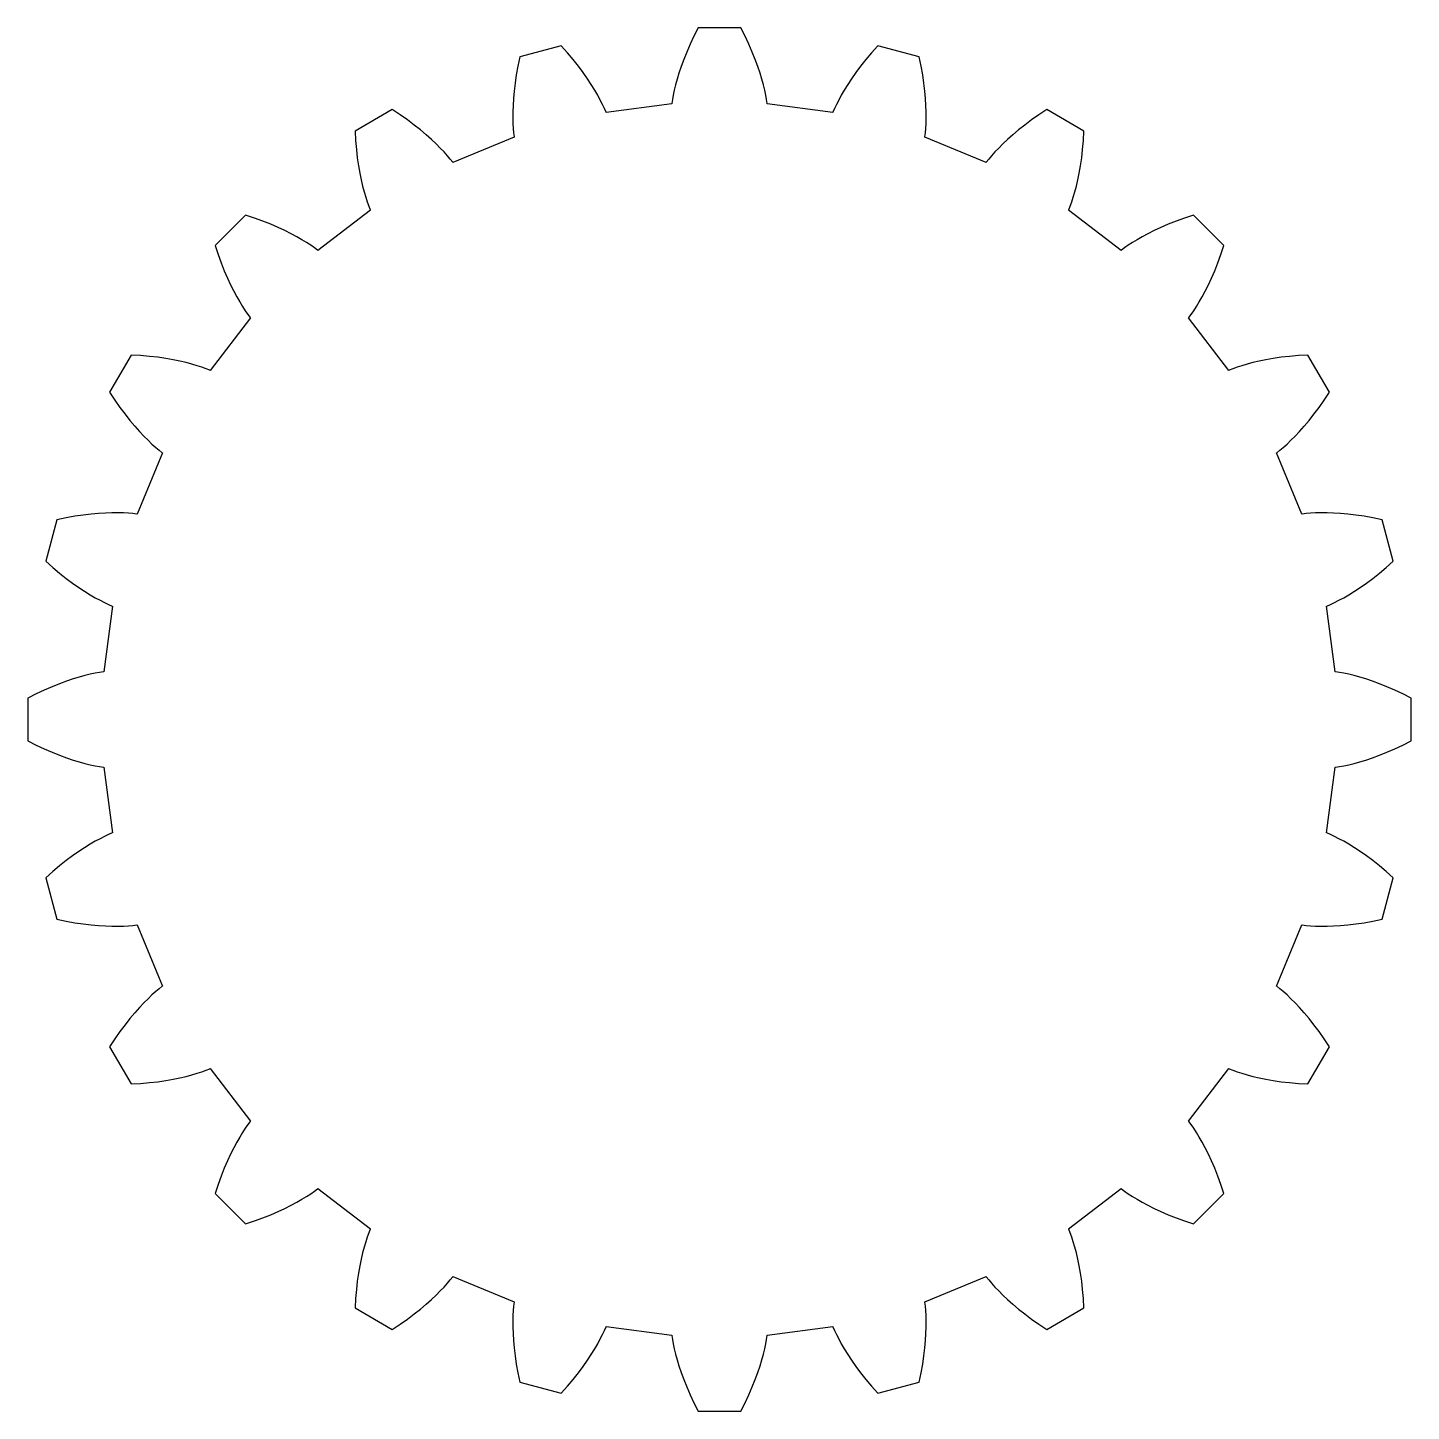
# Model space of a CAD drawing. Header units: metres. Extents: x -24 to 324, y -24 to 424.
# Drawn here: x -24.21 to 24.21, y 375.79 to 424.21 of the extents above; entities that cross this region are included whole.
import ezdxf

# ---------------------------------------------------------------- set-up
doc = ezdxf.new("R2010")
doc.units = ezdxf.units.M

msp = doc.modelspace()

# ---------------------------------------------------------------- linework, layer by layer
for p, q in [((-0.89935, 423.918), (-1.03171, 423.634)), ((-0.75108, 424.214), (-0.89935, 423.918)), ((0.75108, 424.214), (-0.75108, 424.214)), ((0.89935, 423.918), (0.75108, 424.214)), ((1.03171, 423.634), (0.89935, 423.918)), ((-5.54147, 423.583), (-6.99246, 423.194)), ((-5.32172, 423.336), (-5.54147, 423.583)), ((-5.12035, 423.096), (-5.32172, 423.336)), ((-1.14896, 423.362), (-1.25191, 423.103)), ((-1.03171, 423.634), (-1.14896, 423.362)), ((1.14896, 423.362), (1.03171, 423.634)), ((1.25191, 423.103), (1.14896, 423.362)), ((5.32172, 423.336), (5.12035, 423.096)), ((5.54147, 423.583), (5.32172, 423.336)), ((6.99246, 423.194), (5.54147, 423.583)), ((-7.05913, 422.87), (-7.11345, 422.562)), ((-6.99246, 423.194), (-7.05913, 422.87)), ((-4.93675, 422.863), (-5.12035, 423.096)), ((-4.77032, 422.64), (-4.93675, 422.863)), ((-1.34142, 422.858), (-1.41833, 422.627)), ((-1.25191, 423.103), (-1.34142, 422.858)), ((1.34142, 422.858), (1.25191, 423.103)), ((1.41833, 422.627), (1.34142, 422.858)), ((4.93675, 422.863), (4.77032, 422.64)), ((5.12035, 423.096), (4.93675, 422.863)), ((7.05913, 422.87), (6.99246, 423.194)), ((7.11345, 422.562), (7.05913, 422.87)), ((-7.11345, 422.562), (-7.15637, 422.269)), ((-4.62038, 422.426), (-4.77032, 422.64)), ((-4.48624, 422.223), (-4.62038, 422.426)), ((-1.48357, 422.41), (-1.53801, 422.209)), ((-1.41833, 422.627), (-1.48357, 422.41)), ((1.48357, 422.41), (1.41833, 422.627)), ((1.53801, 422.209), (1.48357, 422.41)), ((4.62038, 422.426), (4.48624, 422.223)), ((4.77032, 422.64), (4.62038, 422.426)), ((7.15637, 422.269), (7.11345, 422.562)), ((-7.18883, 421.992), (-7.21179, 421.732)), ((-7.15637, 422.269), (-7.18883, 421.992)), ((-4.36716, 422.031), (-4.48624, 422.223)), ((-4.26241, 421.85), (-4.36716, 422.031)), ((-4.17119, 421.682), (-4.26241, 421.85)), ((-1.61823, 421.852), (-1.6459, 421.698)), ((-1.58258, 422.023), (-1.61823, 421.852)), ((-1.53801, 422.209), (-1.58258, 422.023)), ((1.58258, 422.023), (1.53801, 422.209)), ((1.61823, 421.852), (1.58258, 422.023)), ((1.6459, 421.698), (1.61823, 421.852)), ((4.26241, 421.85), (4.17119, 421.682)), ((4.36716, 422.031), (4.26241, 421.85)), ((4.48624, 422.223), (4.36716, 422.031)), ((7.18883, 421.992), (7.15637, 422.269)), ((7.21179, 421.732), (7.18883, 421.992)), ((-11.4564, 421.345), (-12.7573, 420.594)), ((-11.1801, 421.163), (-11.4564, 421.345)), ((-7.22626, 421.489), (-7.2332, 421.263)), ((-7.21179, 421.732), (-7.22626, 421.489)), ((-4.09268, 421.526), (-4.17119, 421.682)), ((-4.02608, 421.385), (-4.09268, 421.526)), ((-3.97055, 421.257), (-4.02608, 421.385)), ((-1.66539, 421.546), (-3.96777, 421.243)), ((-1.6459, 421.698), (-1.66655, 421.561)), ((-1.66655, 421.561), (-1.66539, 421.546)), ((1.66655, 421.561), (1.6459, 421.698)), ((1.66539, 421.546), (1.66655, 421.561)), ((3.96777, 421.243), (1.66539, 421.546)), ((4.02608, 421.385), (3.97055, 421.257)), ((4.09268, 421.526), (4.02608, 421.385)), ((4.17119, 421.682), (4.09268, 421.526)), ((7.22626, 421.489), (7.21179, 421.732)), ((7.2332, 421.263), (7.22626, 421.489)), ((11.4564, 421.345), (11.1801, 421.163)), ((12.7573, 420.594), (11.4564, 421.345)), ((-10.9235, 420.983), (-11.1801, 421.163)), ((-10.686, 420.807), (-10.9235, 420.983)), ((-7.2332, 421.263), (-7.23361, 421.054)), ((-7.23361, 421.054), (-7.22849, 420.862)), ((-7.22849, 420.862), (-7.21886, 420.689)), ((-3.96777, 421.243), (-3.97055, 421.257)), ((3.97055, 421.257), (3.96777, 421.243)), ((7.21886, 420.689), (7.22849, 420.862)), ((7.22849, 420.862), (7.23361, 421.054)), ((7.23361, 421.054), (7.2332, 421.263)), ((10.9235, 420.983), (10.686, 420.807)), ((11.1801, 421.163), (10.9235, 420.983)), ((-12.7573, 420.594), (-12.7378, 420.264)), ((-10.4675, 420.634), (-10.686, 420.807)), ((-10.2673, 420.466), (-10.4675, 420.634)), ((-10.0851, 420.305), (-10.2673, 420.466)), ((-7.18506, 420.38), (-9.33055, 419.492)), ((-7.21886, 420.689), (-7.20572, 420.533)), ((-7.20572, 420.533), (-7.19008, 420.395)), ((-7.19008, 420.395), (-7.18506, 420.38)), ((7.18506, 420.38), (7.19008, 420.395)), ((9.33055, 419.492), (7.18506, 420.38)), ((7.19008, 420.395), (7.20572, 420.533)), ((7.20572, 420.533), (7.21886, 420.689)), ((10.2673, 420.466), (10.0851, 420.305)), ((10.4675, 420.634), (10.2673, 420.466)), ((10.686, 420.807), (10.4675, 420.634)), ((12.7378, 420.264), (12.7573, 420.594)), ((-12.7378, 420.264), (-12.7104, 419.952)), ((-12.7104, 419.952), (-12.6761, 419.658)), ((-9.92029, 420.15), (-10.0851, 420.305)), ((-9.77234, 420.002), (-9.92029, 420.15)), ((-9.64069, 419.863), (-9.77234, 420.002)), ((9.77234, 420.002), (9.64069, 419.863)), ((9.92029, 420.15), (9.77234, 420.002)), ((10.0851, 420.305), (9.92029, 420.15)), ((12.6761, 419.658), (12.7104, 419.952)), ((12.7104, 419.952), (12.7378, 420.264)), ((-12.6761, 419.658), (-12.6358, 419.382)), ((-9.52469, 419.734), (-9.64069, 419.863)), ((-9.42371, 419.614), (-9.52469, 419.734)), ((-9.33707, 419.505), (-9.42371, 419.614)), ((-9.33055, 419.492), (-9.33707, 419.505)), ((9.33707, 419.505), (9.33055, 419.492)), ((9.42371, 419.614), (9.33707, 419.505)), ((9.52469, 419.734), (9.42371, 419.614)), ((9.64069, 419.863), (9.52469, 419.734)), ((12.6358, 419.382), (12.6761, 419.658)), ((-12.6358, 419.382), (-12.5907, 419.125)), ((-12.5907, 419.125), (-12.5417, 418.886)), ((12.5417, 418.886), (12.5907, 419.125)), ((12.5907, 419.125), (12.6358, 419.382)), ((-12.5417, 418.886), (-12.4899, 418.666)), ((-12.4899, 418.666), (-12.4363, 418.464)), ((-12.4363, 418.464), (-12.3818, 418.281)), ((12.3818, 418.281), (12.4363, 418.464)), ((12.4363, 418.464), (12.4899, 418.666)), ((12.4899, 418.666), (12.5417, 418.886)), ((-12.3818, 418.281), (-12.3275, 418.115)), ((-12.3275, 418.115), (-12.2745, 417.968)), ((-12.2745, 417.968), (-12.2236, 417.839)), ((12.2236, 417.839), (12.2745, 417.968)), ((12.2745, 417.968), (12.3275, 418.115)), ((12.3275, 418.115), (12.3818, 418.281)), ((-16.5906, 417.653), (-17.6528, 416.591)), ((-16.2766, 417.548), (-16.5906, 417.653)), ((-15.9821, 417.441), (-16.2766, 417.548)), ((-12.2151, 417.826), (-14.0575, 416.413)), ((-12.2236, 417.839), (-12.2151, 417.826)), ((12.2151, 417.826), (12.2236, 417.839)), ((14.0575, 416.413), (12.2151, 417.826)), ((16.2766, 417.548), (15.9821, 417.441)), ((16.5906, 417.653), (16.2766, 417.548)), ((17.6528, 416.591), (16.5906, 417.653)), ((-15.7071, 417.332), (-15.9821, 417.441)), ((-15.4513, 417.222), (-15.7071, 417.332)), ((-15.2145, 417.112), (-15.4513, 417.222)), ((-14.9967, 417.003), (-15.2145, 417.112)), ((-14.7974, 416.895), (-14.9967, 417.003)), ((14.9967, 417.003), (14.7974, 416.895)), ((15.2145, 417.112), (14.9967, 417.003)), ((15.4513, 417.222), (15.2145, 417.112)), ((15.7071, 417.332), (15.4513, 417.222)), ((15.9821, 417.441), (15.7071, 417.332)), ((-17.6528, 416.591), (-17.5485, 416.277)), ((-14.6163, 416.791), (-14.7974, 416.895)), ((-14.4532, 416.691), (-14.6163, 416.791)), ((-14.3076, 416.596), (-14.4532, 416.691)), ((-14.1791, 416.507), (-14.3076, 416.596)), ((-14.0673, 416.424), (-14.1791, 416.507)), ((14.1791, 416.507), (14.0673, 416.424)), ((14.3076, 416.596), (14.1791, 416.507)), ((14.4532, 416.691), (14.3076, 416.596)), ((14.6163, 416.791), (14.4532, 416.691)), ((14.7974, 416.895), (14.6163, 416.791)), ((17.5485, 416.277), (17.6528, 416.591)), ((-17.5485, 416.277), (-17.4412, 415.982)), ((-14.0575, 416.413), (-14.0673, 416.424)), ((14.0673, 416.424), (14.0575, 416.413)), ((17.4412, 415.982), (17.5485, 416.277)), ((-17.4412, 415.982), (-17.332, 415.707)), ((-17.332, 415.707), (-17.2217, 415.451)), ((17.2217, 415.451), (17.332, 415.707)), ((17.332, 415.707), (17.4412, 415.982)), ((-17.2217, 415.451), (-17.1116, 415.215)), ((-17.1116, 415.215), (-17.0025, 414.997)), ((17.0025, 414.997), (17.1116, 415.215)), ((17.1116, 415.215), (17.2217, 415.451)), ((-17.0025, 414.997), (-16.8954, 414.797)), ((-16.8954, 414.797), (-16.7914, 414.616)), ((-16.7914, 414.616), (-16.6913, 414.453)), ((16.6913, 414.453), (16.7914, 414.616)), ((16.7914, 414.616), (16.8954, 414.797)), ((16.8954, 414.797), (17.0025, 414.997)), ((-16.6913, 414.453), (-16.5961, 414.308)), ((-16.5961, 414.308), (-16.5068, 414.179)), ((-16.5068, 414.179), (-16.4241, 414.067)), ((-16.4241, 414.067), (-16.4127, 414.057)), ((16.4127, 414.057), (16.4241, 414.067)), ((16.4241, 414.067), (16.5068, 414.179)), ((16.5068, 414.179), (16.5961, 414.308)), ((16.5961, 414.308), (16.6913, 414.453)), ((-16.4127, 414.057), (-17.8264, 412.215)), ((17.8264, 412.215), (16.4127, 414.057)), ((-20.5942, 412.757), (-21.3452, 411.456)), ((-20.2639, 412.738), (-20.5942, 412.757)), ((-19.9517, 412.71), (-20.2639, 412.738)), ((-19.6577, 412.676), (-19.9517, 412.71)), ((-19.3821, 412.636), (-19.6577, 412.676)), ((-19.1249, 412.591), (-19.3821, 412.636)), ((19.3821, 412.636), (19.1249, 412.591)), ((19.6577, 412.676), (19.3821, 412.636)), ((19.9517, 412.71), (19.6577, 412.676)), ((20.2639, 412.738), (19.9517, 412.71)), ((20.5942, 412.757), (20.2639, 412.738)), ((21.3452, 411.456), (20.5942, 412.757)), ((-18.8862, 412.542), (-19.1249, 412.591)), ((-18.666, 412.49), (-18.8862, 412.542)), ((-18.4642, 412.436), (-18.666, 412.49)), ((-18.2807, 412.382), (-18.4642, 412.436)), ((-18.1155, 412.328), (-18.2807, 412.382)), ((-17.9682, 412.274), (-18.1155, 412.328)), ((-17.8388, 412.224), (-17.9682, 412.274)), ((-17.8264, 412.215), (-17.8388, 412.224)), ((17.8388, 412.224), (17.8264, 412.215)), ((17.9682, 412.274), (17.8388, 412.224)), ((18.1155, 412.328), (17.9682, 412.274)), ((18.2807, 412.382), (18.1155, 412.328)), ((18.4642, 412.436), (18.2807, 412.382)), ((18.666, 412.49), (18.4642, 412.436)), ((18.8862, 412.542), (18.666, 412.49)), ((19.1249, 412.591), (18.8862, 412.542)), ((-21.3452, 411.456), (-21.1632, 411.18)), ((-21.1632, 411.18), (-20.9834, 410.923)), ((20.9834, 410.923), (21.1632, 411.18)), ((21.1632, 411.18), (21.3452, 411.456)), ((-20.9834, 410.923), (-20.8067, 410.686)), ((-20.8067, 410.686), (-20.634, 410.467)), ((20.634, 410.467), (20.8067, 410.686)), ((20.8067, 410.686), (20.9834, 410.923)), ((-20.634, 410.467), (-20.4663, 410.267)), ((-20.4663, 410.267), (-20.3046, 410.085)), ((20.3046, 410.085), (20.4663, 410.267)), ((20.4663, 410.267), (20.634, 410.467)), ((-20.3046, 410.085), (-20.1496, 409.92)), ((-20.1496, 409.92), (-20.0022, 409.772)), ((-20.0022, 409.772), (-19.8633, 409.641)), ((19.8633, 409.641), (20.0022, 409.772)), ((20.0022, 409.772), (20.1496, 409.92)), ((20.1496, 409.92), (20.3046, 410.085)), ((-19.4918, 409.331), (-20.3805, 407.185)), ((-19.8633, 409.641), (-19.7337, 409.525)), ((-19.7337, 409.525), (-19.6142, 409.424)), ((-19.6142, 409.424), (-19.5054, 409.337)), ((-19.5054, 409.337), (-19.4918, 409.331)), ((19.4918, 409.331), (19.5054, 409.337)), ((20.3805, 407.185), (19.4918, 409.331)), ((19.5054, 409.337), (19.6142, 409.424)), ((19.6142, 409.424), (19.7337, 409.525)), ((19.7337, 409.525), (19.8633, 409.641)), ((-23.1943, 406.992), (-23.5831, 405.541)), ((-22.8702, 407.059), (-23.1943, 406.992)), ((-22.5616, 407.113), (-22.8702, 407.059)), ((-22.2687, 407.156), (-22.5616, 407.113)), ((-21.9921, 407.189), (-22.2687, 407.156)), ((-21.732, 407.212), (-21.9921, 407.189)), ((-21.4887, 407.226), (-21.732, 407.212)), ((-21.2626, 407.233), (-21.4887, 407.226)), ((-21.0538, 407.234), (-21.2626, 407.233)), ((-20.8625, 407.228), (-21.0538, 407.234)), ((-20.6888, 407.219), (-20.8625, 407.228)), ((-20.5329, 407.206), (-20.6888, 407.219)), ((-20.3947, 407.19), (-20.5329, 407.206)), ((-20.3805, 407.185), (-20.3947, 407.19)), ((20.3947, 407.19), (20.3805, 407.185)), ((20.5329, 407.206), (20.3947, 407.19)), ((20.6888, 407.219), (20.5329, 407.206)), ((20.8625, 407.228), (20.6888, 407.219)), ((21.0538, 407.234), (20.8625, 407.228)), ((21.2626, 407.233), (21.0538, 407.234)), ((21.4887, 407.226), (21.2626, 407.233)), ((21.732, 407.212), (21.4887, 407.226)), ((21.9921, 407.189), (21.732, 407.212)), ((22.2687, 407.156), (21.9921, 407.189)), ((22.5616, 407.113), (22.2687, 407.156)), ((22.8702, 407.059), (22.5616, 407.113)), ((23.1943, 406.992), (22.8702, 407.059)), ((23.5831, 405.541), (23.1943, 406.992)), ((-23.5831, 405.541), (-23.3357, 405.322)), ((23.3357, 405.322), (23.5831, 405.541)), ((-23.3357, 405.322), (-23.0956, 405.12)), ((-23.0956, 405.12), (-22.8634, 404.937)), ((-22.8634, 404.937), (-22.6401, 404.77)), ((22.6401, 404.77), (22.8634, 404.937)), ((22.8634, 404.937), (23.0956, 405.12)), ((23.0956, 405.12), (23.3357, 405.322)), ((-22.6401, 404.77), (-22.4263, 404.62)), ((-22.4263, 404.62), (-22.2229, 404.486)), ((-22.2229, 404.486), (-22.0306, 404.367)), ((22.0306, 404.367), (22.2229, 404.486)), ((22.2229, 404.486), (22.4263, 404.62)), ((22.4263, 404.62), (22.6401, 404.77)), ((-22.0306, 404.367), (-21.8499, 404.262)), ((-21.8499, 404.262), (-21.6817, 404.171)), ((-21.6817, 404.171), (-21.5265, 404.093)), ((-21.2425, 403.968), (-21.5456, 401.665)), ((-21.5265, 404.093), (-21.3848, 404.026)), ((-21.3848, 404.026), (-21.2574, 403.971)), ((-21.2574, 403.971), (-21.2425, 403.968)), ((21.2425, 403.968), (21.2574, 403.971)), ((21.5456, 401.665), (21.2425, 403.968)), ((21.2574, 403.971), (21.3848, 404.026)), ((21.3848, 404.026), (21.5265, 404.093)), ((21.5265, 404.093), (21.6817, 404.171)), ((21.6817, 404.171), (21.8499, 404.262)), ((21.8499, 404.262), (22.0306, 404.367)), ((-22.4102, 401.484), (-22.6268, 401.418)), ((-22.2086, 401.538), (-22.4102, 401.484)), ((-22.0225, 401.583), (-22.2086, 401.538)), ((-21.8522, 401.618), (-22.0225, 401.583)), ((-21.6982, 401.646), (-21.8522, 401.618)), ((-21.5607, 401.667), (-21.6982, 401.646)), ((-21.5456, 401.665), (-21.5607, 401.667)), ((21.5607, 401.667), (21.5456, 401.665)), ((21.6982, 401.646), (21.5607, 401.667)), ((21.8522, 401.618), (21.6982, 401.646)), ((22.0225, 401.583), (21.8522, 401.618)), ((22.2086, 401.538), (22.0225, 401.583)), ((22.4102, 401.484), (22.2086, 401.538)), ((22.6268, 401.418), (22.4102, 401.484)), ((-23.6339, 401.032), (-23.918, 400.899)), ((-23.3621, 401.149), (-23.6339, 401.032)), ((-23.1033, 401.252), (-23.3621, 401.149)), ((-22.858, 401.341), (-23.1033, 401.252)), ((-22.6268, 401.418), (-22.858, 401.341)), ((22.858, 401.341), (22.6268, 401.418)), ((23.1033, 401.252), (22.858, 401.341)), ((23.3621, 401.149), (23.1033, 401.252)), ((23.6339, 401.032), (23.3621, 401.149)), ((23.918, 400.899), (23.6339, 401.032)), ((-23.918, 400.899), (-24.2137, 400.751)), ((-24.2137, 400.751), (-24.2137, 399.249)), ((24.2137, 400.751), (23.918, 400.899)), ((24.2137, 399.249), (24.2137, 400.751)), ((-24.2137, 399.249), (-23.918, 399.101)), ((-23.918, 399.101), (-23.6339, 398.968)), ((23.6339, 398.968), (23.918, 399.101)), ((23.918, 399.101), (24.2137, 399.249)), ((-23.6339, 398.968), (-23.3621, 398.851)), ((-23.3621, 398.851), (-23.1033, 398.748)), ((-23.1033, 398.748), (-22.858, 398.659)), ((-22.858, 398.659), (-22.6268, 398.582)), ((-22.6268, 398.582), (-22.4102, 398.516)), ((22.4102, 398.516), (22.6268, 398.582)), ((22.6268, 398.582), (22.858, 398.659)), ((22.858, 398.659), (23.1033, 398.748)), ((23.1033, 398.748), (23.3621, 398.851)), ((23.3621, 398.851), (23.6339, 398.968)), ((-22.4102, 398.516), (-22.2086, 398.462)), ((-22.2086, 398.462), (-22.0225, 398.417)), ((-22.0225, 398.417), (-21.8522, 398.382)), ((-21.8522, 398.382), (-21.6982, 398.354)), ((-21.6982, 398.354), (-21.5607, 398.333)), ((-21.5607, 398.333), (-21.5456, 398.335)), ((-21.5456, 398.335), (-21.2425, 396.032)), ((21.2425, 396.032), (21.5456, 398.335)), ((21.5456, 398.335), (21.5607, 398.333)), ((21.5607, 398.333), (21.6982, 398.354)), ((21.6982, 398.354), (21.8522, 398.382)), ((21.8522, 398.382), (22.0225, 398.417)), ((22.0225, 398.417), (22.2086, 398.462)), ((22.2086, 398.462), (22.4102, 398.516)), ((-21.8499, 395.738), (-22.0306, 395.633)), ((-21.6817, 395.829), (-21.8499, 395.738)), ((-21.5265, 395.907), (-21.6817, 395.829)), ((-21.3848, 395.974), (-21.5265, 395.907)), ((-21.2574, 396.029), (-21.3848, 395.974)), ((-21.2425, 396.032), (-21.2574, 396.029)), ((21.2574, 396.029), (21.2425, 396.032)), ((21.3848, 395.974), (21.2574, 396.029)), ((21.5265, 395.907), (21.3848, 395.974)), ((21.6817, 395.829), (21.5265, 395.907)), ((21.8499, 395.738), (21.6817, 395.829)), ((22.0306, 395.633), (21.8499, 395.738)), ((-22.6401, 395.23), (-22.8634, 395.063)), ((-22.4263, 395.38), (-22.6401, 395.23)), ((-22.2229, 395.514), (-22.4263, 395.38)), ((-22.0306, 395.633), (-22.2229, 395.514)), ((22.2229, 395.514), (22.0306, 395.633)), ((22.4263, 395.38), (22.2229, 395.514)), ((22.6401, 395.23), (22.4263, 395.38)), ((22.8634, 395.063), (22.6401, 395.23)), ((-23.0956, 394.88), (-23.3357, 394.678)), ((-22.8634, 395.063), (-23.0956, 394.88)), ((23.0956, 394.88), (22.8634, 395.063)), ((23.3357, 394.678), (23.0956, 394.88)), ((-23.3357, 394.678), (-23.5831, 394.459)), ((-23.5831, 394.459), (-23.1943, 393.008)), ((23.1943, 393.008), (23.5831, 394.459)), ((23.5831, 394.459), (23.3357, 394.678)), ((-23.1943, 393.008), (-22.8702, 392.941)), ((-22.8702, 392.941), (-22.5616, 392.887)), ((-22.5616, 392.887), (-22.2687, 392.844)), ((-22.2687, 392.844), (-21.9921, 392.811)), ((-21.9921, 392.811), (-21.732, 392.788)), ((-21.732, 392.788), (-21.4887, 392.774)), ((-21.4887, 392.774), (-21.2626, 392.767)), ((-21.2626, 392.767), (-21.0538, 392.766)), ((-21.0538, 392.766), (-20.8625, 392.772)), ((-20.8625, 392.772), (-20.6888, 392.781)), ((-20.6888, 392.781), (-20.5329, 392.794)), ((-20.5329, 392.794), (-20.3947, 392.81)), ((-20.3947, 392.81), (-20.3805, 392.815)), ((-20.3805, 392.815), (-19.4918, 390.669)), ((19.4918, 390.669), (20.3805, 392.815)), ((20.3805, 392.815), (20.3947, 392.81)), ((20.3947, 392.81), (20.5329, 392.794)), ((20.5329, 392.794), (20.6888, 392.781)), ((20.6888, 392.781), (20.8625, 392.772)), ((20.8625, 392.772), (21.0538, 392.766)), ((21.0538, 392.766), (21.2626, 392.767)), ((21.2626, 392.767), (21.4887, 392.774)), ((21.4887, 392.774), (21.732, 392.788)), ((21.732, 392.788), (21.9921, 392.811)), ((21.9921, 392.811), (22.2687, 392.844)), ((22.2687, 392.844), (22.5616, 392.887)), ((22.5616, 392.887), (22.8702, 392.941)), ((22.8702, 392.941), (23.1943, 393.008)), ((-19.8633, 390.359), (-20.0022, 390.228)), ((-19.7337, 390.475), (-19.8633, 390.359)), ((-19.6142, 390.576), (-19.7337, 390.475)), ((-19.5054, 390.663), (-19.6142, 390.576)), ((-19.4918, 390.669), (-19.5054, 390.663)), ((19.5054, 390.663), (19.4918, 390.669)), ((19.6142, 390.576), (19.5054, 390.663)), ((19.7337, 390.475), (19.6142, 390.576)), ((19.8633, 390.359), (19.7337, 390.475)), ((20.0022, 390.228), (19.8633, 390.359)), ((-20.3046, 389.915), (-20.4663, 389.733)), ((-20.1496, 390.08), (-20.3046, 389.915)), ((-20.0022, 390.228), (-20.1496, 390.08)), ((20.1496, 390.08), (20.0022, 390.228)), ((20.3046, 389.915), (20.1496, 390.08)), ((20.4663, 389.733), (20.3046, 389.915)), ((-20.634, 389.533), (-20.8067, 389.314)), ((-20.4663, 389.733), (-20.634, 389.533)), ((20.634, 389.533), (20.4663, 389.733)), ((20.8067, 389.314), (20.634, 389.533)), ((-20.9834, 389.077), (-21.1632, 388.82)), ((-20.8067, 389.314), (-20.9834, 389.077)), ((20.9834, 389.077), (20.8067, 389.314)), ((21.1632, 388.82), (20.9834, 389.077)), ((-21.1632, 388.82), (-21.3452, 388.544)), ((-21.3452, 388.544), (-20.5942, 387.243)), ((20.5942, 387.243), (21.3452, 388.544)), ((21.3452, 388.544), (21.1632, 388.82)), ((-19.1249, 387.409), (-18.8862, 387.458)), ((-18.8862, 387.458), (-18.666, 387.51)), ((-18.666, 387.51), (-18.4642, 387.564)), ((-18.4642, 387.564), (-18.2807, 387.618)), ((-18.2807, 387.618), (-18.1155, 387.672)), ((-18.1155, 387.672), (-17.9682, 387.726)), ((-17.9682, 387.726), (-17.8388, 387.776)), ((-17.8388, 387.776), (-17.8264, 387.785)), ((-17.8264, 387.785), (-16.4127, 385.943)), ((16.4127, 385.943), (17.8264, 387.785)), ((17.8264, 387.785), (17.8388, 387.776)), ((17.8388, 387.776), (17.9682, 387.726)), ((17.9682, 387.726), (18.1155, 387.672)), ((18.1155, 387.672), (18.2807, 387.618)), ((18.2807, 387.618), (18.4642, 387.564)), ((18.4642, 387.564), (18.666, 387.51)), ((18.666, 387.51), (18.8862, 387.458)), ((18.8862, 387.458), (19.1249, 387.409)), ((-20.5942, 387.243), (-20.2639, 387.262)), ((-20.2639, 387.262), (-19.9517, 387.29)), ((-19.9517, 387.29), (-19.6577, 387.324)), ((-19.6577, 387.324), (-19.3821, 387.364)), ((-19.3821, 387.364), (-19.1249, 387.409)), ((19.1249, 387.409), (19.3821, 387.364)), ((19.3821, 387.364), (19.6577, 387.324)), ((19.6577, 387.324), (19.9517, 387.29)), ((19.9517, 387.29), (20.2639, 387.262)), ((20.2639, 387.262), (20.5942, 387.243)), ((-16.6913, 385.547), (-16.7914, 385.384)), ((-16.5961, 385.692), (-16.6913, 385.547)), ((-16.5068, 385.821), (-16.5961, 385.692)), ((-16.4241, 385.933), (-16.5068, 385.821)), ((-16.4127, 385.943), (-16.4241, 385.933)), ((16.4241, 385.933), (16.4127, 385.943)), ((16.5068, 385.821), (16.4241, 385.933)), ((16.5961, 385.692), (16.5068, 385.821)), ((16.6913, 385.547), (16.5961, 385.692)), ((16.7914, 385.384), (16.6913, 385.547)), ((-17.0025, 385.003), (-17.1116, 384.785)), ((-16.8954, 385.203), (-17.0025, 385.003)), ((-16.7914, 385.384), (-16.8954, 385.203)), ((16.8954, 385.203), (16.7914, 385.384)), ((17.0025, 385.003), (16.8954, 385.203)), ((17.1116, 384.785), (17.0025, 385.003)), ((-17.2217, 384.549), (-17.332, 384.293)), ((-17.1116, 384.785), (-17.2217, 384.549)), ((17.2217, 384.549), (17.1116, 384.785)), ((17.332, 384.293), (17.2217, 384.549)), ((-17.332, 384.293), (-17.4412, 384.018)), ((17.4412, 384.018), (17.332, 384.293)), ((-17.5485, 383.723), (-17.6528, 383.409)), ((-17.4412, 384.018), (-17.5485, 383.723)), ((-14.1791, 383.493), (-14.0673, 383.576)), ((-14.0673, 383.576), (-14.0575, 383.587)), ((-14.0575, 383.587), (-12.2151, 382.174)), ((12.2151, 382.174), (14.0575, 383.587)), ((14.0575, 383.587), (14.0673, 383.576)), ((14.0673, 383.576), (14.1791, 383.493)), ((17.5485, 383.723), (17.4412, 384.018)), ((17.6528, 383.409), (17.5485, 383.723)), ((-17.6528, 383.409), (-16.5906, 382.347)), ((-14.9967, 382.997), (-14.7974, 383.105)), ((-14.7974, 383.105), (-14.6163, 383.209)), ((-14.6163, 383.209), (-14.4532, 383.309)), ((-14.4532, 383.309), (-14.3076, 383.404)), ((-14.3076, 383.404), (-14.1791, 383.493)), ((14.1791, 383.493), (14.3076, 383.404)), ((14.3076, 383.404), (14.4532, 383.309)), ((14.4532, 383.309), (14.6163, 383.209)), ((14.6163, 383.209), (14.7974, 383.105)), ((14.7974, 383.105), (14.9967, 382.997)), ((16.5906, 382.347), (17.6528, 383.409)), ((-15.9821, 382.559), (-15.7071, 382.668)), ((-15.7071, 382.668), (-15.4513, 382.778)), ((-15.4513, 382.778), (-15.2145, 382.888)), ((-15.2145, 382.888), (-14.9967, 382.997)), ((14.9967, 382.997), (15.2145, 382.888)), ((15.2145, 382.888), (15.4513, 382.778)), ((15.4513, 382.778), (15.7071, 382.668)), ((15.7071, 382.668), (15.9821, 382.559)), ((-16.5906, 382.347), (-16.2766, 382.452)), ((-16.2766, 382.452), (-15.9821, 382.559)), ((-12.2236, 382.161), (-12.2745, 382.032)), ((-12.2151, 382.174), (-12.2236, 382.161)), ((12.2236, 382.161), (12.2151, 382.174)), ((12.2745, 382.032), (12.2236, 382.161)), ((15.9821, 382.559), (16.2766, 382.452)), ((16.2766, 382.452), (16.5906, 382.347)), ((-12.3818, 381.719), (-12.4363, 381.536)), ((-12.3275, 381.885), (-12.3818, 381.719)), ((-12.2745, 382.032), (-12.3275, 381.885)), ((12.3275, 381.885), (12.2745, 382.032)), ((12.3818, 381.719), (12.3275, 381.885)), ((12.4363, 381.536), (12.3818, 381.719)), ((-12.4899, 381.334), (-12.5417, 381.114)), ((-12.4363, 381.536), (-12.4899, 381.334)), ((12.4899, 381.334), (12.4363, 381.536)), ((12.5417, 381.114), (12.4899, 381.334)), ((-12.5907, 380.875), (-12.6358, 380.618)), ((-12.5417, 381.114), (-12.5907, 380.875)), ((12.5907, 380.875), (12.5417, 381.114)), ((12.6358, 380.618), (12.5907, 380.875)), ((-12.6761, 380.342), (-12.7104, 380.048)), ((-12.6358, 380.618), (-12.6761, 380.342)), ((-9.64069, 380.137), (-9.52469, 380.266)), ((-9.52469, 380.266), (-9.42371, 380.386)), ((-9.42371, 380.386), (-9.33707, 380.495)), ((-9.33707, 380.495), (-9.33055, 380.508)), ((-9.33055, 380.508), (-7.18506, 379.62)), ((7.18506, 379.62), (9.33055, 380.508)), ((9.33055, 380.508), (9.33707, 380.495)), ((9.33707, 380.495), (9.42371, 380.386)), ((9.42371, 380.386), (9.52469, 380.266)), ((9.52469, 380.266), (9.64069, 380.137)), ((12.6761, 380.342), (12.6358, 380.618)), ((12.7104, 380.048), (12.6761, 380.342)), ((-12.7378, 379.736), (-12.7573, 379.406)), ((-12.7104, 380.048), (-12.7378, 379.736)), ((-10.2673, 379.534), (-10.0851, 379.695)), ((-10.0851, 379.695), (-9.92029, 379.85)), ((-9.92029, 379.85), (-9.77234, 379.998)), ((-9.77234, 379.998), (-9.64069, 380.137)), ((9.64069, 380.137), (9.77234, 379.998)), ((9.77234, 379.998), (9.92029, 379.85)), ((9.92029, 379.85), (10.0851, 379.695)), ((10.0851, 379.695), (10.2673, 379.534)), ((12.7378, 379.736), (12.7104, 380.048)), ((12.7573, 379.406), (12.7378, 379.736)), ((-12.7573, 379.406), (-11.4564, 378.655)), ((-10.9235, 379.017), (-10.686, 379.193)), ((-10.686, 379.193), (-10.4675, 379.366)), ((-10.4675, 379.366), (-10.2673, 379.534)), ((-7.21886, 379.311), (-7.22849, 379.138)), ((-7.20572, 379.467), (-7.21886, 379.311)), ((-7.19008, 379.605), (-7.20572, 379.467)), ((-7.18506, 379.62), (-7.19008, 379.605)), ((7.19008, 379.605), (7.18506, 379.62)), ((7.20572, 379.467), (7.19008, 379.605)), ((7.21886, 379.311), (7.20572, 379.467)), ((7.22849, 379.138), (7.21886, 379.311)), ((10.2673, 379.534), (10.4675, 379.366)), ((10.4675, 379.366), (10.686, 379.193)), ((10.686, 379.193), (10.9235, 379.017)), ((11.4564, 378.655), (12.7573, 379.406)), ((-11.4564, 378.655), (-11.1801, 378.837)), ((-11.1801, 378.837), (-10.9235, 379.017)), ((-7.22849, 379.138), (-7.23361, 378.946)), ((-7.23361, 378.946), (-7.2332, 378.737)), ((-7.2332, 378.737), (-7.22626, 378.511)), ((-4.02608, 378.615), (-3.97055, 378.743)), ((-3.97055, 378.743), (-3.96777, 378.757)), ((-3.96777, 378.757), (-1.66539, 378.454)), ((1.66539, 378.454), (3.96777, 378.757)), ((3.96777, 378.757), (3.97055, 378.743)), ((3.97055, 378.743), (4.02608, 378.615)), ((7.22626, 378.511), (7.2332, 378.737)), ((7.23361, 378.946), (7.22849, 379.138)), ((7.2332, 378.737), (7.23361, 378.946)), ((10.9235, 379.017), (11.1801, 378.837)), ((11.1801, 378.837), (11.4564, 378.655)), ((-7.22626, 378.511), (-7.21179, 378.268)), ((-7.21179, 378.268), (-7.18883, 378.008)), ((-4.26241, 378.15), (-4.17119, 378.318)), ((-4.17119, 378.318), (-4.09268, 378.474)), ((-4.09268, 378.474), (-4.02608, 378.615)), ((-1.66539, 378.454), (-1.66655, 378.439)), ((-1.66655, 378.439), (-1.6459, 378.302)), ((-1.6459, 378.302), (-1.61823, 378.148)), ((1.61823, 378.148), (1.6459, 378.302)), ((1.6459, 378.302), (1.66655, 378.439)), ((1.66655, 378.439), (1.66539, 378.454)), ((4.02608, 378.615), (4.09268, 378.474)), ((4.09268, 378.474), (4.17119, 378.318)), ((4.17119, 378.318), (4.26241, 378.15)), ((7.18883, 378.008), (7.21179, 378.268)), ((7.21179, 378.268), (7.22626, 378.511)), ((-7.18883, 378.008), (-7.15637, 377.731)), ((-4.62038, 377.574), (-4.48624, 377.777)), ((-4.48624, 377.777), (-4.36716, 377.969)), ((-4.36716, 377.969), (-4.26241, 378.15)), ((-1.61823, 378.148), (-1.58258, 377.977)), ((-1.58258, 377.977), (-1.53801, 377.791)), ((-1.53801, 377.791), (-1.48357, 377.59)), ((1.48357, 377.59), (1.53801, 377.791)), ((1.53801, 377.791), (1.58258, 377.977)), ((1.58258, 377.977), (1.61823, 378.148)), ((4.26241, 378.15), (4.36716, 377.969)), ((4.36716, 377.969), (4.48624, 377.777)), ((4.48624, 377.777), (4.62038, 377.574)), ((7.15637, 377.731), (7.18883, 378.008)), ((-7.15637, 377.731), (-7.11345, 377.438)), ((-7.11345, 377.438), (-7.05913, 377.13)), ((-4.93675, 377.137), (-4.77032, 377.36)), ((-4.77032, 377.36), (-4.62038, 377.574)), ((-1.48357, 377.59), (-1.41833, 377.373)), ((-1.41833, 377.373), (-1.34142, 377.142)), ((1.34142, 377.142), (1.41833, 377.373)), ((1.41833, 377.373), (1.48357, 377.59)), ((4.62038, 377.574), (4.77032, 377.36)), ((4.77032, 377.36), (4.93675, 377.137)), ((7.05913, 377.13), (7.11345, 377.438)), ((7.11345, 377.438), (7.15637, 377.731)), ((-7.05913, 377.13), (-6.99246, 376.806)), ((-6.99246, 376.806), (-5.54147, 376.417)), ((-5.32172, 376.664), (-5.12035, 376.904)), ((-5.12035, 376.904), (-4.93675, 377.137)), ((-1.34142, 377.142), (-1.25191, 376.897)), ((-1.25191, 376.897), (-1.14896, 376.638)), ((1.14896, 376.638), (1.25191, 376.897)), ((1.25191, 376.897), (1.34142, 377.142)), ((4.93675, 377.137), (5.12035, 376.904)), ((5.12035, 376.904), (5.32172, 376.664)), ((5.54147, 376.417), (6.99246, 376.806)), ((6.99246, 376.806), (7.05913, 377.13)), ((-5.54147, 376.417), (-5.32172, 376.664)), ((-1.14896, 376.638), (-1.03171, 376.366)), ((-1.03171, 376.366), (-0.89935, 376.082)), ((0.89935, 376.082), (1.03171, 376.366)), ((1.03171, 376.366), (1.14896, 376.638)), ((5.32172, 376.664), (5.54147, 376.417)), ((-0.89935, 376.082), (-0.75108, 375.786)), ((0.75108, 375.786), (0.89935, 376.082)), ((-0.75108, 375.786), (0.75108, 375.786))]:
    msp.add_line(p, q)

doc.saveas('drawing.dxf')
